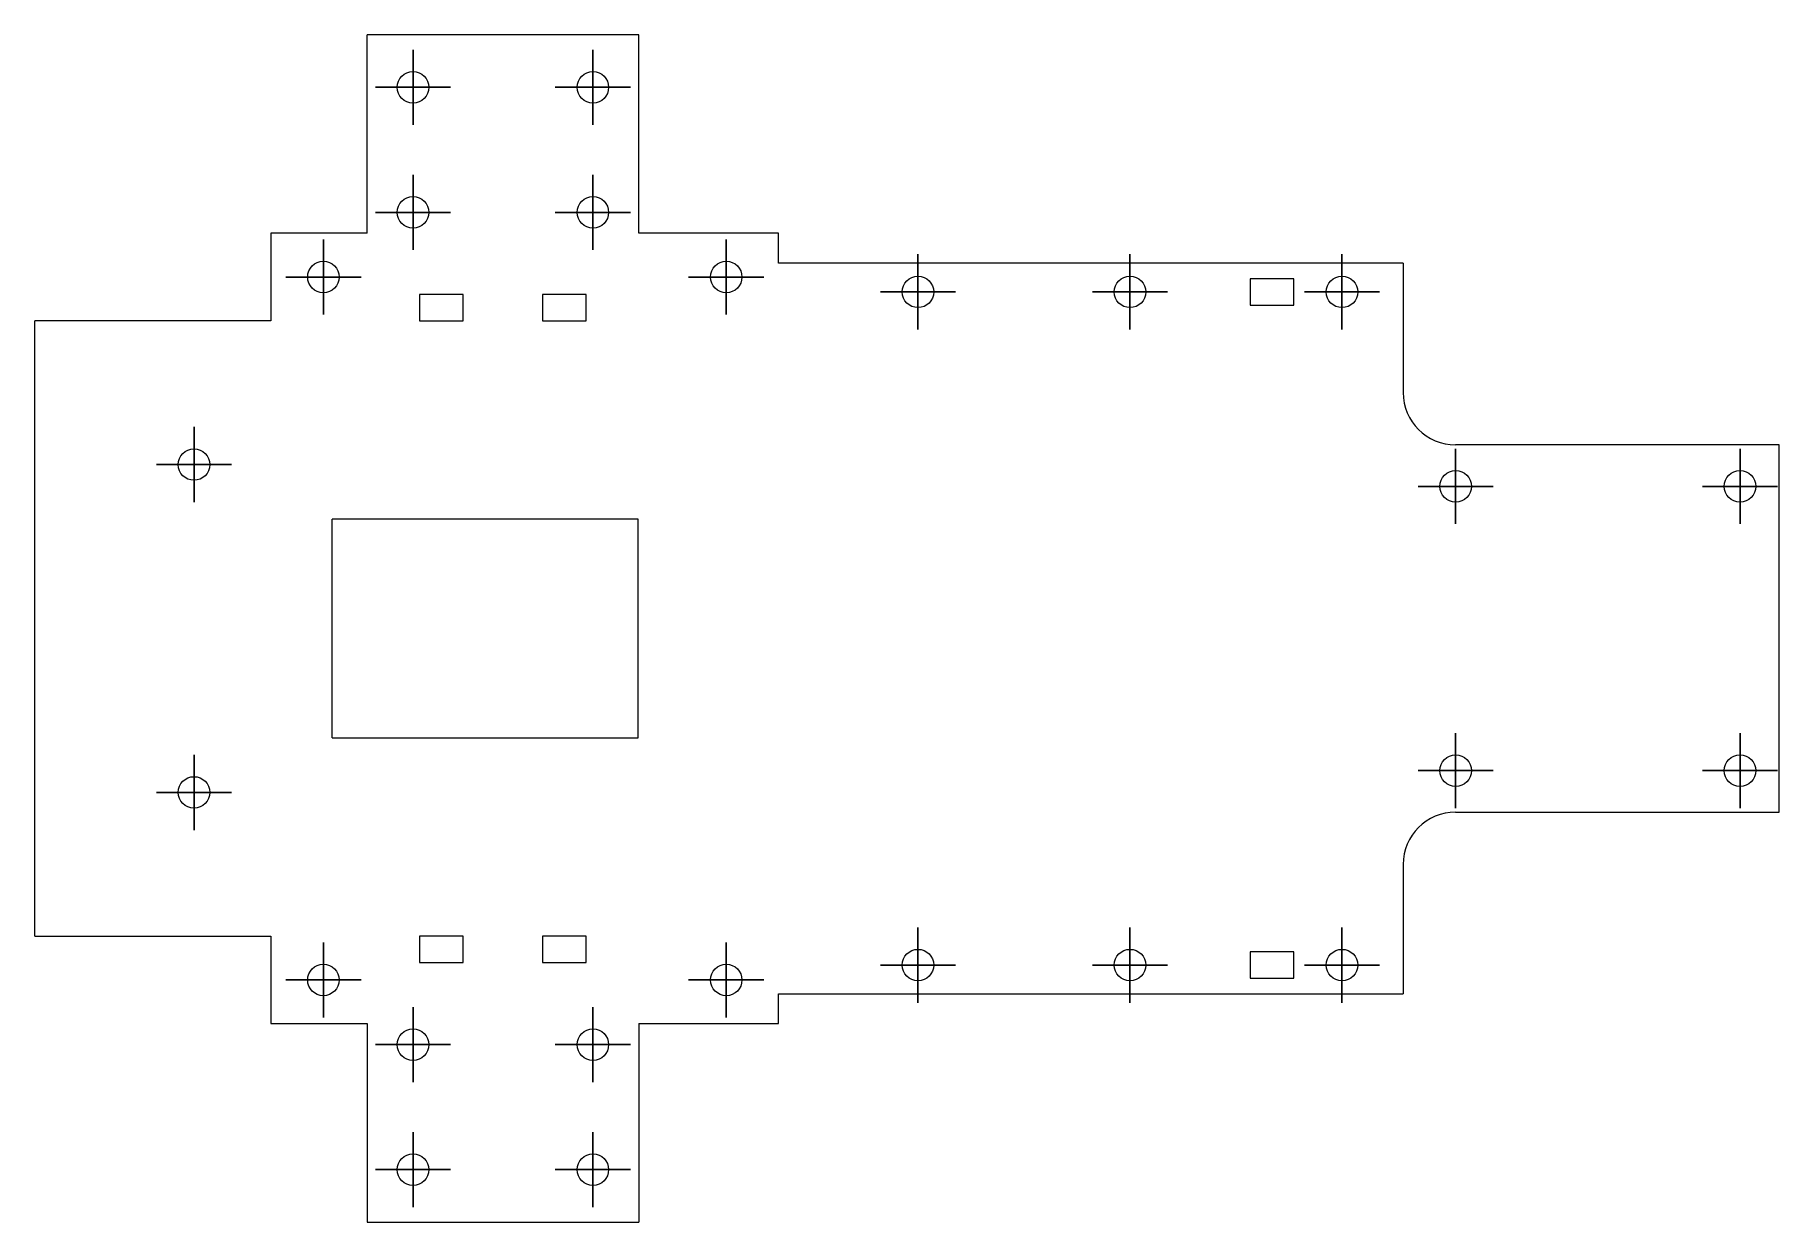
# Model space of a CAD drawing. Header units: millimetres. Extents: x 27 to 227, y 30 to 166.
import ezdxf

# ---------------------------------------------------------------- set-up
doc = ezdxf.new("R2010")
doc.units = ezdxf.units.MM
doc.layers.add('10', color=7, linetype='Continuous')

# ---------------------------------------------------------------- blocks, each defined once
blk = doc.blocks.new('SW_CENTERMARKSYMBOL_0')
at = {"layer": '10', "color": 0}
for p, q in [((0, 2.5), (0, 4.3)), ((0, 0), (0, 2.5)), ((-2.5, 0), (-4.3, 0)), ((0, 0), (-2.5, 0)), ((0, 0), (0, -2.5)), ((0, 0), (2.5, 0)), ((2.5, 0), (4.3, 0)), ((0, -2.5), (0, -4.3))]:
    blk.add_line(p, q, dxfattribs=at)
blk = doc.blocks.new('SW_CENTERMARKSYMBOL_1')
at = {"layer": '10', "color": 0}
for p, q in [((0, 2.5), (0, 4.3)), ((0, 0), (0, 2.5)), ((-2.5, 0), (-4.3, 0)), ((0, 0), (-2.5, 0)), ((0, 0), (0, -2.5)), ((0, 0), (2.5, 0)), ((2.5, 0), (4.3, 0)), ((0, -2.5), (0, -4.3))]:
    blk.add_line(p, q, dxfattribs=at)
blk = doc.blocks.new('SW_CENTERMARKSYMBOL_2')
at = {"layer": '10', "color": 0}
for p, q in [((0, 2.5), (0, 4.3)), ((0, 0), (0, 2.5)), ((-2.5, 0), (-4.3, 0)), ((0, 0), (-2.5, 0)), ((0, 0), (0, -2.5)), ((0, 0), (2.5, 0)), ((2.5, 0), (4.3, 0)), ((0, -2.5), (0, -4.3))]:
    blk.add_line(p, q, dxfattribs=at)
blk = doc.blocks.new('SW_CENTERMARKSYMBOL_3')
at = {"layer": '10', "color": 0}
for p, q in [((0, 2.5), (0, 4.3)), ((0, 0), (0, 2.5)), ((-2.5, 0), (-4.3, 0)), ((0, 0), (-2.5, 0)), ((0, 0), (0, -2.5)), ((0, 0), (2.5, 0)), ((2.5, 0), (4.3, 0)), ((0, -2.5), (0, -4.3))]:
    blk.add_line(p, q, dxfattribs=at)
blk = doc.blocks.new('SW_CENTERMARKSYMBOL_4')
at = {"layer": '10', "color": 0}
for p, q in [((0, 2.5), (0, 4.3)), ((0, 0), (0, 2.5)), ((-2.5, 0), (-4.3, 0)), ((0, 0), (-2.5, 0)), ((0, 0), (0, -2.5)), ((0, 0), (2.5, 0)), ((2.5, 0), (4.3, 0)), ((0, -2.5), (0, -4.3))]:
    blk.add_line(p, q, dxfattribs=at)
blk = doc.blocks.new('SW_CENTERMARKSYMBOL_5')
at = {"layer": '10', "color": 0}
for p, q in [((0, 2.5), (0, 4.3)), ((0, 0), (0, 2.5)), ((-2.5, 0), (-4.3, 0)), ((0, 0), (-2.5, 0)), ((0, 0), (0, -2.5)), ((0, 0), (2.5, 0)), ((2.5, 0), (4.3, 0)), ((0, -2.5), (0, -4.3))]:
    blk.add_line(p, q, dxfattribs=at)
blk = doc.blocks.new('SW_CENTERMARKSYMBOL_6')
at = {"layer": '10', "color": 0}
for p, q in [((0, 2.5), (0, 4.3)), ((0, 0), (0, 2.5)), ((-2.5, 0), (-4.3, 0)), ((0, 0), (-2.5, 0)), ((0, 0), (0, -2.5)), ((0, 0), (2.5, 0)), ((2.5, 0), (4.3, 0)), ((0, -2.5), (0, -4.3))]:
    blk.add_line(p, q, dxfattribs=at)
blk = doc.blocks.new('SW_CENTERMARKSYMBOL_7')
at = {"layer": '10', "color": 0}
for p, q in [((0, 2.5), (0, 4.3)), ((0, 0), (0, 2.5)), ((-2.5, 0), (-4.3, 0)), ((0, 0), (-2.5, 0)), ((0, 0), (0, -2.5)), ((0, 0), (2.5, 0)), ((2.5, 0), (4.3, 0)), ((0, -2.5), (0, -4.3))]:
    blk.add_line(p, q, dxfattribs=at)
blk = doc.blocks.new('SW_CENTERMARKSYMBOL_8')
at = {"layer": '10', "color": 0}
for p, q in [((0, 2.5), (0, 4.3)), ((0, 0), (0, 2.5)), ((-2.5, 0), (-4.3, 0)), ((0, 0), (-2.5, 0)), ((0, 0), (0, -2.5)), ((0, 0), (2.5, 0)), ((2.5, 0), (4.3, 0)), ((0, -2.5), (0, -4.3))]:
    blk.add_line(p, q, dxfattribs=at)
blk = doc.blocks.new('SW_CENTERMARKSYMBOL_9')
at = {"layer": '10', "color": 0}
for p, q in [((0, 2.5), (0, 4.3)), ((0, 0), (0, 2.5)), ((-2.5, 0), (-4.3, 0)), ((0, 0), (-2.5, 0)), ((0, 0), (0, -2.5)), ((0, 0), (2.5, 0)), ((2.5, 0), (4.3, 0)), ((0, -2.5), (0, -4.3))]:
    blk.add_line(p, q, dxfattribs=at)
blk = doc.blocks.new('SW_CENTERMARKSYMBOL_10')
at = {"layer": '10', "color": 0}
for p, q in [((0, 2.5), (0, 4.3)), ((0, 0), (0, 2.5)), ((-2.5, 0), (-4.3, 0)), ((0, 0), (-2.5, 0)), ((0, 0), (0, -2.5)), ((0, 0), (2.5, 0)), ((2.5, 0), (4.3, 0)), ((0, -2.5), (0, -4.3))]:
    blk.add_line(p, q, dxfattribs=at)
blk = doc.blocks.new('SW_CENTERMARKSYMBOL_11')
at = {"layer": '10', "color": 0}
for p, q in [((0, 2.5), (0, 4.3)), ((0, 0), (0, 2.5)), ((-2.5, 0), (-4.3, 0)), ((0, 0), (-2.5, 0)), ((0, 0), (0, -2.5)), ((0, 0), (2.5, 0)), ((2.5, 0), (4.3, 0)), ((0, -2.5), (0, -4.3))]:
    blk.add_line(p, q, dxfattribs=at)
blk = doc.blocks.new('SW_CENTERMARKSYMBOL_12')
at = {"layer": '10', "color": 0}
for p, q in [((0, 2.5), (0, 4.3)), ((0, 0), (0, 2.5)), ((-2.5, 0), (-4.3, 0)), ((0, 0), (-2.5, 0)), ((0, 0), (0, -2.5)), ((0, 0), (2.5, 0)), ((2.5, 0), (4.3, 0)), ((0, -2.5), (0, -4.3))]:
    blk.add_line(p, q, dxfattribs=at)
blk = doc.blocks.new('SW_CENTERMARKSYMBOL_13')
at = {"layer": '10', "color": 0}
for p, q in [((0, 2.5), (0, 4.3)), ((0, 0), (0, 2.5)), ((-2.5, 0), (-4.3, 0)), ((0, 0), (-2.5, 0)), ((0, 0), (0, -2.5)), ((0, 0), (2.5, 0)), ((2.5, 0), (4.3, 0)), ((0, -2.5), (0, -4.3))]:
    blk.add_line(p, q, dxfattribs=at)
blk = doc.blocks.new('SW_CENTERMARKSYMBOL_14')
at = {"layer": '10', "color": 0}
for p, q in [((0, 2.5), (0, 4.3)), ((0, 0), (0, 2.5)), ((-2.5, 0), (-4.3, 0)), ((0, 0), (-2.5, 0)), ((0, 0), (0, -2.5)), ((0, 0), (2.5, 0)), ((2.5, 0), (4.3, 0)), ((0, -2.5), (0, -4.3))]:
    blk.add_line(p, q, dxfattribs=at)
blk = doc.blocks.new('SW_CENTERMARKSYMBOL_15')
at = {"layer": '10', "color": 0}
for p, q in [((0, 2.5), (0, 4.3)), ((0, 0), (0, 2.5)), ((-2.5, 0), (-4.3, 0)), ((0, 0), (-2.5, 0)), ((0, 0), (0, -2.5)), ((0, 0), (2.5, 0)), ((2.5, 0), (4.3, 0)), ((0, -2.5), (0, -4.3))]:
    blk.add_line(p, q, dxfattribs=at)
blk = doc.blocks.new('SW_CENTERMARKSYMBOL_16')
at = {"layer": '10', "color": 0}
for p, q in [((0, 2.5), (0, 4.3)), ((0, 0), (0, 2.5)), ((-2.5, 0), (-4.3, 0)), ((0, 0), (-2.5, 0)), ((0, 0), (0, -2.5)), ((0, 0), (2.5, 0)), ((2.5, 0), (4.3, 0)), ((0, -2.5), (0, -4.3))]:
    blk.add_line(p, q, dxfattribs=at)
blk = doc.blocks.new('SW_CENTERMARKSYMBOL_17')
at = {"layer": '10', "color": 0}
for p, q in [((0, 2.5), (0, 4.3)), ((0, 0), (0, 2.5)), ((-2.5, 0), (-4.3, 0)), ((0, 0), (-2.5, 0)), ((0, 0), (0, -2.5)), ((0, 0), (2.5, 0)), ((2.5, 0), (4.3, 0)), ((0, -2.5), (0, -4.3))]:
    blk.add_line(p, q, dxfattribs=at)
blk = doc.blocks.new('SW_CENTERMARKSYMBOL_18')
at = {"layer": '10', "color": 0}
for p, q in [((0, 2.5), (0, 4.3)), ((0, 0), (0, 2.5)), ((-2.5, 0), (-4.3, 0)), ((0, 0), (-2.5, 0)), ((0, 0), (0, -2.5)), ((0, 0), (2.5, 0)), ((2.5, 0), (4.3, 0)), ((0, -2.5), (0, -4.3))]:
    blk.add_line(p, q, dxfattribs=at)
blk = doc.blocks.new('SW_CENTERMARKSYMBOL_19')
at = {"layer": '10', "color": 0}
for p, q in [((0, 2.5), (0, 4.3)), ((0, 0), (0, 2.5)), ((-2.5, 0), (-4.3, 0)), ((0, 0), (-2.5, 0)), ((0, 0), (0, -2.5)), ((0, 0), (2.5, 0)), ((2.5, 0), (4.3, 0)), ((0, -2.5), (0, -4.3))]:
    blk.add_line(p, q, dxfattribs=at)
blk = doc.blocks.new('SW_CENTERMARKSYMBOL_20')
at = {"layer": '10', "color": 0}
for p, q in [((0, 2.5), (0, 4.3)), ((0, 0), (0, 2.5)), ((-2.5, 0), (-4.3, 0)), ((0, 0), (-2.5, 0)), ((0, 0), (0, -2.5)), ((0, 0), (2.5, 0)), ((2.5, 0), (4.3, 0)), ((0, -2.5), (0, -4.3))]:
    blk.add_line(p, q, dxfattribs=at)
blk = doc.blocks.new('SW_CENTERMARKSYMBOL_21')
at = {"layer": '10', "color": 0}
for p, q in [((0, 2.5), (0, 4.3)), ((0, 0), (0, 2.5)), ((-2.5, 0), (-4.3, 0)), ((0, 0), (-2.5, 0)), ((0, 0), (0, -2.5)), ((0, 0), (2.5, 0)), ((2.5, 0), (4.3, 0)), ((0, -2.5), (0, -4.3))]:
    blk.add_line(p, q, dxfattribs=at)
blk = doc.blocks.new('SW_CENTERMARKSYMBOL_22')
at = {"layer": '10', "color": 0}
for p, q in [((0, 2.5), (0, 4.3)), ((0, 0), (0, 2.5)), ((-2.5, 0), (-4.3, 0)), ((0, 0), (-2.5, 0)), ((0, 0), (0, -2.5)), ((0, 0), (2.5, 0)), ((2.5, 0), (4.3, 0)), ((0, -2.5), (0, -4.3))]:
    blk.add_line(p, q, dxfattribs=at)
blk = doc.blocks.new('SW_CENTERMARKSYMBOL_23')
at = {"layer": '10', "color": 0}
for p, q in [((0, 2.5), (0, 4.3)), ((0, 0), (0, 2.5)), ((-2.5, 0), (-4.3, 0)), ((0, 0), (-2.5, 0)), ((0, 0), (0, -2.5)), ((0, 0), (2.5, 0)), ((2.5, 0), (4.3, 0)), ((0, -2.5), (0, -4.3))]:
    blk.add_line(p, q, dxfattribs=at)

msp = doc.modelspace()

# ---------------------------------------------------------------- linework, layer by layer
at = {"color": 7, "linetype": 'Continuous', "lineweight": 15}
for p, q in [((65.21, 143.41), (65.21, 166.11)), ((96.28, 166.11), (65.21, 166.11)), ((96.28, 143.41), (96.28, 166.11)), ((54.21, 143.41), (54.21, 133.41)), ((65.21, 143.41), (54.21, 143.41)), ((112.28, 143.41), (96.28, 143.41)), ((112.28, 140.01), (112.28, 143.41)), ((183.71, 140.01), (112.28, 140.01)), ((183.71, 140.01), (183.71, 125.21)), ((171.21, 138.21), (166.21, 138.21)), ((166.21, 138.21), (166.21, 135.21)), ((171.21, 135.21), (171.21, 138.21)), ((76.21, 136.41), (71.21, 136.41)), ((71.21, 136.41), (71.21, 133.41)), ((76.21, 133.41), (76.21, 136.41)), ((90.28, 136.41), (85.28, 136.41)), ((85.28, 136.41), (85.28, 133.41)), ((90.28, 133.41), (90.28, 136.41)), ((166.21, 135.21), (171.21, 135.21)), ((27.21, 63.01), (27.21, 133.41)), ((54.21, 133.41), (27.21, 133.41)), ((71.21, 133.41), (76.21, 133.41)), ((85.28, 133.41), (90.28, 133.41)), ((226.71, 119.21), (189.71, 119.21)), ((226.71, 77.21), (226.71, 119.21)), ((96.21, 110.71), (61.21, 110.71)), ((61.21, 85.71), (61.21, 110.71)), ((96.21, 85.71), (96.21, 110.71)), ((61.21, 85.71), (96.21, 85.71)), ((189.71, 77.21), (226.71, 77.21)), ((183.71, 71.21), (183.71, 56.41)), ((27.21, 63.01), (54.21, 63.01)), ((54.21, 63.01), (54.21, 53.01)), ((76.21, 63.01), (71.21, 63.01)), ((71.21, 63.01), (71.21, 60.01)), ((76.21, 60.01), (76.21, 63.01)), ((90.28, 63.01), (85.28, 63.01)), ((85.28, 63.01), (85.28, 60.01)), ((90.28, 60.01), (90.28, 63.01)), ((71.21, 60.01), (76.21, 60.01)), ((85.28, 60.01), (90.28, 60.01)), ((171.21, 61.21), (166.21, 61.21)), ((166.21, 61.21), (166.21, 58.21)), ((171.21, 58.21), (171.21, 61.21)), ((166.21, 58.21), (171.21, 58.21)), ((112.28, 56.41), (183.71, 56.41)), ((112.28, 53.01), (112.28, 56.41)), ((54.21, 53.01), (65.21, 53.01)), ((65.21, 53.01), (65.21, 30.31)), ((96.28, 53.01), (112.28, 53.01)), ((96.28, 53.01), (96.28, 30.31)), ((65.21, 30.31), (96.28, 30.31))]:
    msp.add_line(p, q, dxfattribs=at)
for centre in [(70.46, 160.11), (91.03, 160.11), (70.46, 145.81), (91.03, 145.81), (60.21, 138.41), (106.28, 138.41), (128.21, 136.71), (152.46, 136.71), (176.71, 136.71), (45.41, 116.96), (189.71, 114.47), (222.24, 114.47), (189.71, 81.95), (222.24, 81.95), (45.41, 79.46), (128.21, 59.71), (152.46, 59.71), (176.71, 59.71), (60.21, 58.01), (106.28, 58.01), (70.46, 50.61), (91.03, 50.61), (70.46, 36.31), (91.03, 36.31)]:
    msp.add_circle(centre, 1.8, dxfattribs=at)
for centre, start, end in [((189.71, 125.21), 180, 270), ((189.71, 71.21), 90, 180)]:
    msp.add_arc(centre, 6, start, end, dxfattribs=at)

# ---------------------------------------------------------------- block references
at = {"layer": '10'}
for name, p in [('SW_CENTERMARKSYMBOL_13', (70.46, 160.11)), ('SW_CENTERMARKSYMBOL_15', (91.03, 160.11)), ('SW_CENTERMARKSYMBOL_12', (70.46, 145.81)), ('SW_CENTERMARKSYMBOL_14', (91.03, 145.81)), ('SW_CENTERMARKSYMBOL_21', (60.21, 138.41)), ('SW_CENTERMARKSYMBOL_23', (106.28, 138.41)), ('SW_CENTERMARKSYMBOL_5', (128.21, 136.71)), ('SW_CENTERMARKSYMBOL_6', (152.46, 136.71)), ('SW_CENTERMARKSYMBOL_7', (176.71, 136.71)), ('SW_CENTERMARKSYMBOL_1', (45.41, 116.96)), ('SW_CENTERMARKSYMBOL_19', (189.71, 114.47)), ('SW_CENTERMARKSYMBOL_17', (222.24, 114.47)), ('SW_CENTERMARKSYMBOL_18', (189.71, 81.95)), ('SW_CENTERMARKSYMBOL_16', (222.24, 81.95)), ('SW_CENTERMARKSYMBOL_0', (45.41, 79.46)), ('SW_CENTERMARKSYMBOL_2', (128.21, 59.71)), ('SW_CENTERMARKSYMBOL_3', (152.46, 59.71)), ('SW_CENTERMARKSYMBOL_4', (176.71, 59.71)), ('SW_CENTERMARKSYMBOL_20', (60.21, 58.01)), ('SW_CENTERMARKSYMBOL_22', (106.28, 58.01)), ('SW_CENTERMARKSYMBOL_10', (70.46, 50.61)), ('SW_CENTERMARKSYMBOL_11', (91.03, 50.61)), ('SW_CENTERMARKSYMBOL_8', (70.46, 36.31)), ('SW_CENTERMARKSYMBOL_9', (91.03, 36.31))]:
    msp.add_blockref(name, p, dxfattribs=at)

doc.saveas('drawing.dxf')
